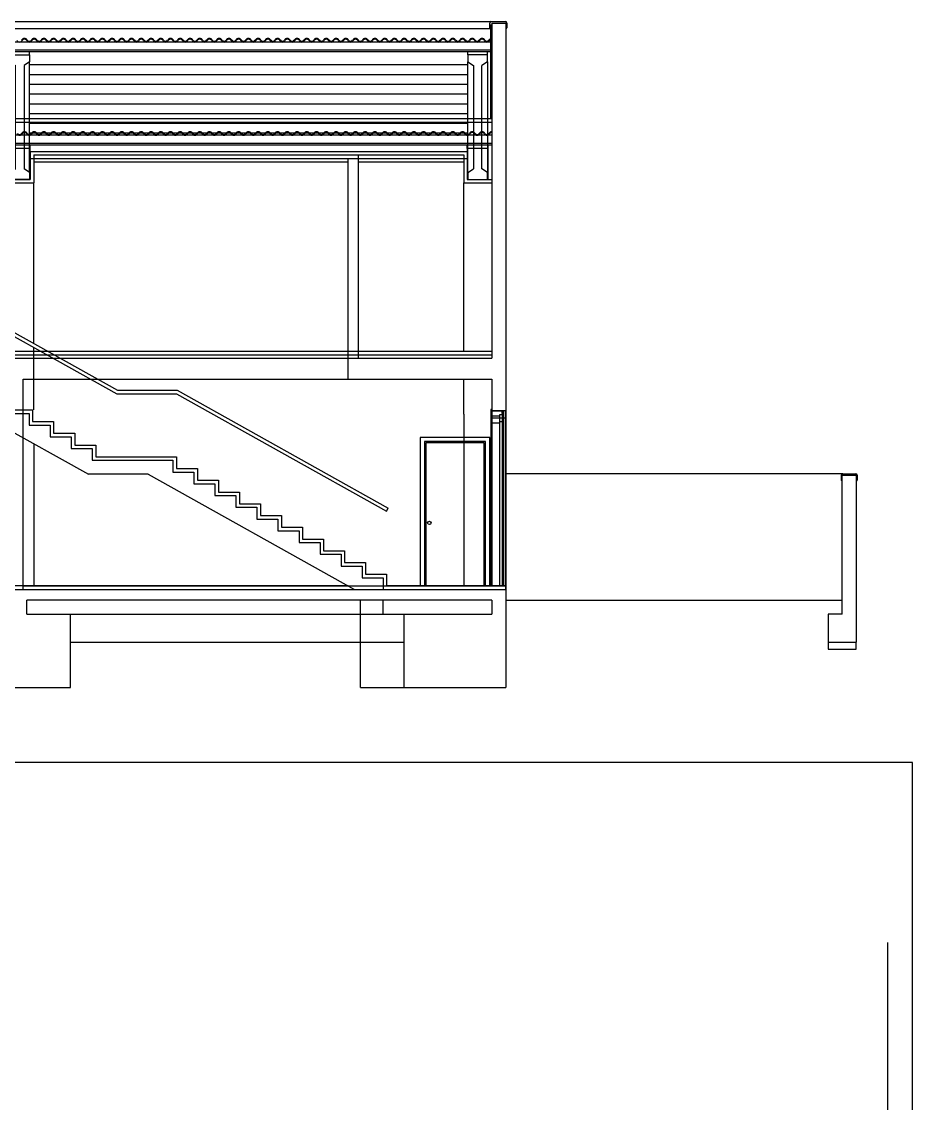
# Model space of a CAD drawing. Extents: x 61.5 to 152.9, y 23.4 to 69.1.
# Drawn here: x 129.58 to 142.29, y 53.63 to 69.06 of the extents above; entities that cross this region are included whole.
import ezdxf

# ---------------------------------------------------------------- set-up
doc = ezdxf.new("R2010")
doc.units = 0
doc.header["$LTSCALE"] = 0.02
doc.layers.get('0').update_dxf_attribs({"linetype": 'CONTINUOUS'})
for name, color, linetype in [('0-SM-AUX', 2, 'CONTINUOUS'), ('EA-1-TR', 7, 'CONTINUOUS'), ('PB-20', 7, 'CONTINUOUS'), ('PB-22', 7, 'CONTINUOUS')]:
    doc.layers.add(name, color=color, linetype=linetype)

# ---------------------------------------------------------------- blocks, each defined once
blk = doc.blocks.new('P80210DF')
at = {"color": 4}
for points in [[(0, 0), (0, 2.12), (-0.99, 2.12), (-0.99, 0)], [(-0.06, 0), (-0.06, 2.06), (-0.93, 2.06), (-0.93, 0)], [(-0.08, 0), (-0.08, 2.04), (-0.91, 2.04), (-0.91, 0)]]:
    blk.add_lwpolyline(points, dxfattribs=at)
blk.add_circle((-0.86, 0.9), 0.025, dxfattribs=at)
blk = doc.blocks.new('Delta19-t')
for p, q in [((-0.14, 1.676), (-0.14, 1.776)), ((-0.14, 1.776), (0.14, 1.776)), ((0.14, 1.776), (0.14, 1.676)), ((-0.14, 1.676), (-0.06, 1.626)), ((-0.06, 0.15), (-0.06, 1.626)), ((0.14, 1.676), (0.06, 1.626)), ((0.06, 1.626), (0.06, 0.15)), ((-0.14, 0.1), (-0.06, 0.15)), ((-0.14, 0), (-0.14, 0.1)), ((0.14, 0), (-0.14, 0)), ((0.14, 0.1), (0.06, 0.15)), ((0.14, 0.1), (0.14, 0))]:
    blk.add_line(p, q)
at = {"color": 4}
for p, q in [((-0.14, 1.676), (-0.14, 0.1)), ((0.14, 0.1), (0.14, 1.676))]:
    blk.add_line(p, q, dxfattribs=at)

msp = doc.modelspace()

# ---------------------------------------------------------------- linework, layer by layer
at = {"layer": '0-SM-AUX'}
msp.add_lwpolyline([(89.519, 23.357), (142.288, 23.357), (142.288, 58.49), (89.519, 58.49)], close=True, dxfattribs=at)
at = {"layer": 'EA-1-TR'}
msp.add_line((141.938, 50.924), (141.938, 55.924), dxfattribs=at)
at = {"layer": 'PB-20', "color": 4}
for p, q in [((96.695, 69.059), (136.281, 69.059)), ((136.261, 68.969), (136.261, 69.039)), ((136.275, 68.816), (136.275, 69.02)), ((136.281, 69.059), (136.482, 69.059)), ((136.502, 69.039), (136.502, 68.969)), ((96.705, 68.959), (136.271, 68.959)), ((136.288, 68.768), (96.688, 68.768)), ((136.288, 68.65), (96.688, 68.65)), ((136.288, 68.628), (96.688, 68.628)), ((129.695, 68.584), (129.695, 68.628)), ((135.948, 68.584), (135.948, 68.628)), ((136.228, 68.584), (136.228, 68.628)), ((129.695, 68.446), (135.948, 68.446)), ((129.695, 68.305), (135.948, 68.305)), ((129.695, 68.167), (135.948, 68.167)), ((129.695, 68.028), (135.948, 68.028)), ((129.695, 67.887), (135.948, 67.887)), ((129.695, 67.748), (135.948, 67.748)), ((129.695, 67.61), (135.948, 67.61)), ((129.695, 67.471), (135.948, 67.471)), ((134.388, 64.358), (134.388, 67.158)), ((135.888, 64.358), (135.888, 66.758)), ((136.273, 63.468), (136.273, 61.008)), ((136.288, 63.433), (136.288, 61.008)), ((136.398, 63.433), (136.398, 61.008)), ((136.438, 63.448), (136.438, 61.008)), ((136.453, 63.468), (136.453, 61.008)), ((136.488, 61.008), (136.488, 63.508)), ((141.294, 62.608), (136.488, 62.608)), ((141.274, 62.588), (141.274, 62.518)), ((141.294, 62.608), (141.482, 62.608)), ((141.502, 62.588), (141.502, 62.518)), ((130.28, 60.608), (135.038, 60.608)), ((130.28, 60.208), (135.038, 60.208))]:
    msp.add_line(p, q, dxfattribs=at)
at = {"layer": 'PB-20'}
for p, q in [((136.288, 69.039), (136.288, 64.258)), ((136.288, 69.039), (136.488, 69.039)), ((136.488, 69.039), (136.488, 63.508)), ((129.705, 67.208), (135.938, 67.208)), ((129.705, 67.208), (129.705, 66.808)), ((129.755, 67.158), (135.888, 67.158)), ((129.755, 67.158), (129.755, 66.758)), ((135.888, 67.158), (135.888, 66.758)), ((135.938, 67.208), (135.938, 66.808)), ((129.355, 66.758), (129.755, 66.758)), ((129.405, 66.808), (129.705, 66.808)), ((135.888, 66.758), (136.288, 66.758)), ((135.938, 66.808), (136.288, 66.808)), ((123.221, 64.358), (136.288, 64.358)), ((123.221, 64.308), (136.288, 64.308)), ((123.221, 64.258), (136.288, 64.258)), ((129.605, 60.958), (129.605, 63.958)), ((129.605, 63.958), (136.288, 63.958)), ((136.288, 63.958), (136.288, 63.508)), ((136.488, 63.508), (136.288, 63.508)), ((141.288, 60.608), (141.288, 62.588)), ((141.288, 62.588), (141.488, 62.588)), ((141.488, 62.588), (141.488, 60.208)), ((129.605, 61.008), (136.488, 61.008)), ((129.605, 60.958), (136.488, 60.958)), ((136.488, 61.008), (136.488, 59.558)), ((136.288, 60.808), (129.655, 60.808)), ((129.655, 60.608), (129.655, 60.808)), ((136.288, 60.808), (136.288, 60.608)), ((136.488, 60.808), (141.288, 60.808)), ((129.655, 60.608), (130.28, 60.608)), ((130.28, 59.558), (130.28, 60.608)), ((135.038, 60.608), (136.288, 60.608)), ((135.038, 59.558), (135.038, 60.608)), ((141.288, 60.608), (141.088, 60.608)), ((141.088, 60.608), (141.088, 60.208)), ((141.088, 60.208), (141.488, 60.208)), ((128.83, 59.558), (130.28, 59.558)), ((135.038, 59.558), (136.488, 59.558))]:
    msp.add_line(p, q, dxfattribs=at)
at = {"layer": 'PB-20', "color": 4}
for points in [[(136.288, 63.468), (136.288, 63.528), (136.273, 63.528), (136.273, 63.468)], [(136.438, 63.448), (136.398, 63.448), (136.398, 63.433), (136.288, 63.433), (136.288, 63.508), (136.438, 63.508)], [(136.438, 63.468), (136.438, 63.508), (136.453, 63.508), (136.453, 63.468)]]:
    msp.add_lwpolyline(points, close=True, dxfattribs=at)
at = {"layer": 'PB-20'}
msp.add_lwpolyline([(141.088, 60.208), (141.088, 60.108), (141.488, 60.108), (141.488, 60.208)], dxfattribs=at)
at = {"layer": 'PB-20', "color": 4}
for centre, radius, start, end in [((136.281, 69.039), 0.02, 90, 180), ((136.482, 69.039), 0.02, 0, 90), ((136.271, 68.969), 0.01, 180, 270), ((136.492, 68.969), 0.01, 270, 360), ((129.552, 68.813), 0.0448, 205.9263, 334.0737), ((129.621, 68.774), 0.0448, 25.9263, 154.0737), ((129.621, 68.773), 0.0356, 34.9312, 145.0688), ((129.691, 68.813), 0.0448, 205.9263, 334.0737), ((129.691, 68.814), 0.0356, 214.9312, 325.0688), ((129.76, 68.774), 0.0448, 25.9263, 154.0737), ((129.76, 68.773), 0.0356, 34.9312, 145.0688), ((129.83, 68.813), 0.0448, 205.9263, 334.0737), ((129.83, 68.814), 0.0356, 214.9312, 325.0688), ((129.899, 68.774), 0.0448, 25.9263, 154.0737), ((129.899, 68.773), 0.0356, 34.9312, 145.0688), ((129.969, 68.813), 0.0448, 205.9263, 334.0737), ((129.969, 68.814), 0.0356, 214.9312, 325.0688), ((130.038, 68.774), 0.0448, 25.9263, 154.0737), ((130.038, 68.773), 0.0356, 34.9312, 145.0688), ((130.108, 68.813), 0.0448, 205.9263, 334.0737), ((130.108, 68.814), 0.0356, 214.9312, 325.0688), ((130.177, 68.774), 0.0448, 25.9263, 154.0737), ((130.177, 68.773), 0.0356, 34.9312, 145.0688), ((130.246, 68.813), 0.0448, 205.9263, 334.0737), ((130.246, 68.814), 0.0356, 214.9312, 325.0688), ((130.316, 68.774), 0.0448, 25.9263, 154.0737), ((130.316, 68.773), 0.0356, 34.9312, 145.0688), ((130.385, 68.813), 0.0448, 205.9263, 334.0737), ((130.385, 68.814), 0.0356, 214.9312, 325.0688), ((130.455, 68.774), 0.0448, 25.9263, 154.0737), ((130.455, 68.773), 0.0356, 34.9312, 145.0688), ((130.524, 68.813), 0.0448, 205.9263, 334.0737), ((130.524, 68.814), 0.0356, 214.9312, 325.0688), ((130.594, 68.774), 0.0448, 25.9263, 154.0737), ((130.594, 68.773), 0.0356, 34.9312, 145.0688), ((130.663, 68.813), 0.0448, 205.9263, 334.0737), ((130.663, 68.814), 0.0356, 214.9312, 325.0688), ((130.733, 68.774), 0.0448, 25.9263, 154.0737), ((130.733, 68.773), 0.0356, 34.9312, 145.0688), ((130.802, 68.813), 0.0448, 205.9263, 334.0737), ((130.802, 68.814), 0.0356, 214.9312, 325.0688), ((130.871, 68.774), 0.0448, 25.9263, 154.0737), ((130.871, 68.773), 0.0356, 34.9312, 145.0688), ((130.941, 68.813), 0.0448, 205.9263, 334.0737), ((130.941, 68.814), 0.0356, 214.9312, 325.0688), ((131.01, 68.774), 0.0448, 25.9263, 154.0737), ((131.01, 68.773), 0.0356, 34.9312, 145.0688), ((131.08, 68.813), 0.0448, 205.9263, 334.0737), ((131.08, 68.814), 0.0356, 214.9312, 325.0688), ((131.149, 68.774), 0.0448, 25.9263, 154.0737), ((131.149, 68.773), 0.0356, 34.9312, 145.0688), ((131.219, 68.813), 0.0448, 205.9263, 334.0737), ((131.219, 68.814), 0.0356, 214.9312, 325.0688), ((131.288, 68.774), 0.0448, 25.9263, 154.0737), ((131.288, 68.773), 0.0356, 34.9312, 145.0688), ((131.358, 68.813), 0.0448, 205.9263, 334.0737), ((131.358, 68.814), 0.0356, 214.9312, 325.0688), ((131.427, 68.774), 0.0448, 25.9263, 154.0737), ((131.427, 68.773), 0.0356, 34.9312, 145.0688), ((131.496, 68.813), 0.0448, 205.9263, 334.0737), ((131.496, 68.814), 0.0356, 214.9312, 325.0688), ((131.566, 68.774), 0.0448, 25.9263, 154.0737), ((131.566, 68.773), 0.0356, 34.9312, 145.0688), ((131.635, 68.813), 0.0448, 205.9263, 334.0737), ((131.635, 68.814), 0.0356, 214.9312, 325.0688), ((131.705, 68.774), 0.0448, 25.9263, 154.0737), ((131.705, 68.773), 0.0356, 34.9312, 145.0688), ((131.774, 68.813), 0.0448, 205.9263, 334.0737), ((131.774, 68.814), 0.0356, 214.9312, 325.0688), ((131.844, 68.774), 0.0448, 25.9263, 154.0737), ((131.844, 68.773), 0.0356, 34.9312, 145.0688), ((131.913, 68.813), 0.0448, 205.9263, 334.0737), ((131.913, 68.814), 0.0356, 214.9312, 325.0688), ((131.983, 68.774), 0.0448, 25.9263, 154.0737), ((131.983, 68.773), 0.0356, 34.9312, 145.0688), ((132.052, 68.813), 0.0448, 205.9263, 334.0737), ((132.052, 68.814), 0.0356, 214.9312, 325.0688), ((132.121, 68.774), 0.0448, 25.9263, 154.0737), ((132.121, 68.773), 0.0356, 34.9312, 145.0688), ((132.191, 68.813), 0.0448, 205.9263, 334.0737), ((132.191, 68.814), 0.0356, 214.9312, 325.0688), ((132.26, 68.774), 0.0448, 25.9263, 154.0737), ((132.26, 68.773), 0.0356, 34.9312, 145.0688), ((132.33, 68.813), 0.0448, 205.9263, 334.0737), ((132.33, 68.814), 0.0356, 214.9312, 325.0688), ((132.399, 68.774), 0.0448, 25.9263, 154.0737), ((132.399, 68.773), 0.0356, 34.9312, 145.0688), ((132.469, 68.813), 0.0448, 205.9263, 334.0737), ((132.469, 68.814), 0.0356, 214.9312, 325.0688), ((132.538, 68.774), 0.0448, 25.9263, 154.0737), ((132.538, 68.773), 0.0356, 34.9312, 145.0688), ((132.608, 68.813), 0.0448, 205.9263, 334.0737), ((132.608, 68.814), 0.0356, 214.9312, 325.0688), ((132.677, 68.774), 0.0448, 25.9263, 154.0737), ((132.677, 68.773), 0.0356, 34.9312, 145.0688), ((132.746, 68.813), 0.0448, 205.9263, 334.0737), ((132.746, 68.814), 0.0356, 214.9312, 325.0688), ((132.816, 68.774), 0.0448, 25.9263, 154.0737), ((132.816, 68.773), 0.0356, 34.9312, 145.0688), ((132.885, 68.813), 0.0448, 205.9263, 334.0737), ((132.885, 68.814), 0.0356, 214.9312, 325.0688), ((132.955, 68.774), 0.0448, 25.9263, 154.0737), ((132.955, 68.773), 0.0356, 34.9312, 145.0688), ((133.024, 68.813), 0.0448, 205.9263, 334.0737), ((133.024, 68.814), 0.0356, 214.9312, 325.0688), ((133.094, 68.774), 0.0448, 25.9263, 154.0737), ((133.094, 68.773), 0.0356, 34.9312, 145.0688), ((133.163, 68.813), 0.0448, 205.9263, 334.0737), ((133.163, 68.814), 0.0356, 214.9312, 325.0688), ((133.233, 68.774), 0.0448, 25.9263, 154.0737), ((133.233, 68.773), 0.0356, 34.9312, 145.0688), ((133.302, 68.813), 0.0448, 205.9263, 334.0737), ((133.302, 68.814), 0.0356, 214.9312, 325.0688), ((133.371, 68.774), 0.0448, 25.9263, 154.0737), ((133.371, 68.773), 0.0356, 34.9312, 145.0688), ((133.441, 68.813), 0.0448, 205.9263, 334.0737), ((133.441, 68.814), 0.0356, 214.9312, 325.0688), ((133.51, 68.774), 0.0448, 25.9263, 154.0737), ((133.51, 68.773), 0.0356, 34.9312, 145.0688), ((133.58, 68.813), 0.0448, 205.9263, 334.0737), ((133.58, 68.814), 0.0356, 214.9312, 325.0688), ((133.649, 68.774), 0.0448, 25.9263, 154.0737), ((133.649, 68.773), 0.0356, 34.9312, 145.0688), ((133.719, 68.813), 0.0448, 205.9263, 334.0737), ((133.719, 68.814), 0.0356, 214.9312, 325.0688), ((133.788, 68.774), 0.0448, 25.9263, 154.0737), ((133.788, 68.773), 0.0356, 34.9312, 145.0688), ((133.858, 68.813), 0.0448, 205.9263, 334.0737), ((133.858, 68.814), 0.0356, 214.9312, 325.0688), ((133.927, 68.774), 0.0448, 25.9263, 154.0737), ((133.927, 68.773), 0.0356, 34.9312, 145.0688), ((133.996, 68.813), 0.0448, 205.9263, 334.0737), ((133.996, 68.814), 0.0356, 214.9312, 325.0688), ((134.066, 68.774), 0.0448, 25.9263, 154.0737), ((134.066, 68.773), 0.0356, 34.9312, 145.0688), ((134.135, 68.813), 0.0448, 205.9263, 334.0737), ((134.135, 68.814), 0.0356, 214.9312, 325.0688), ((134.205, 68.774), 0.0448, 25.9263, 154.0737), ((134.205, 68.773), 0.0356, 34.9312, 145.0688), ((134.274, 68.813), 0.0448, 205.9263, 334.0737), ((134.274, 68.814), 0.0356, 214.9312, 325.0688), ((134.344, 68.774), 0.0448, 25.9263, 154.0737), ((134.344, 68.773), 0.0356, 34.9312, 145.0688), ((134.413, 68.813), 0.0448, 205.9263, 334.0737), ((134.413, 68.814), 0.0356, 214.9312, 325.0688), ((134.483, 68.774), 0.0448, 25.9263, 154.0737), ((134.483, 68.773), 0.0356, 34.9312, 145.0688), ((134.552, 68.813), 0.0448, 205.9263, 334.0737), ((134.552, 68.814), 0.0356, 214.9312, 325.0688), ((134.621, 68.774), 0.0448, 25.9263, 154.0737), ((134.621, 68.773), 0.0356, 34.9312, 145.0688), ((134.691, 68.813), 0.0448, 205.9263, 334.0737), ((134.691, 68.814), 0.0356, 214.9312, 325.0688), ((134.76, 68.774), 0.0448, 25.9263, 154.0737), ((134.76, 68.773), 0.0356, 34.9312, 145.0688), ((134.83, 68.813), 0.0448, 205.9263, 334.0737), ((134.83, 68.814), 0.0356, 214.9312, 325.0688), ((134.899, 68.774), 0.0448, 25.9263, 154.0737), ((134.899, 68.773), 0.0356, 34.9312, 145.0688), ((134.969, 68.813), 0.0448, 205.9263, 334.0737), ((134.969, 68.814), 0.0356, 214.9312, 325.0688), ((135.038, 68.774), 0.0448, 25.9263, 154.0737), ((135.038, 68.773), 0.0356, 34.9312, 145.0688), ((135.108, 68.813), 0.0448, 205.9263, 334.0737), ((135.108, 68.814), 0.0356, 214.9312, 325.0688), ((135.177, 68.774), 0.0448, 25.9263, 154.0737), ((135.177, 68.773), 0.0356, 34.9312, 145.0688), ((135.246, 68.813), 0.0448, 205.9263, 334.0737), ((135.246, 68.814), 0.0356, 214.9312, 325.0688), ((135.316, 68.774), 0.0448, 25.9263, 154.0737), ((135.316, 68.773), 0.0356, 34.9312, 145.0688), ((135.385, 68.813), 0.0448, 205.9263, 334.0737), ((135.385, 68.814), 0.0356, 214.9312, 325.0688), ((135.455, 68.774), 0.0448, 25.9263, 154.0737), ((135.455, 68.773), 0.0356, 34.9312, 145.0688), ((135.524, 68.813), 0.0448, 205.9263, 334.0737), ((135.524, 68.814), 0.0356, 214.9312, 325.0688), ((135.594, 68.774), 0.0448, 25.9263, 154.0737), ((135.594, 68.773), 0.0356, 34.9312, 145.0688), ((135.663, 68.813), 0.0448, 205.9263, 334.0737), ((135.663, 68.814), 0.0356, 214.9312, 325.0688), ((135.732, 68.774), 0.0448, 25.9263, 154.0737), ((135.732, 68.773), 0.0356, 34.9312, 145.0688), ((135.802, 68.813), 0.0448, 205.9263, 334.0737), ((135.802, 68.814), 0.0356, 214.9312, 325.0688), ((135.871, 68.774), 0.0448, 25.9263, 154.0737), ((135.871, 68.773), 0.0356, 34.9312, 145.0688), ((135.941, 68.813), 0.0448, 205.9263, 334.0737), ((135.941, 68.814), 0.0356, 214.9312, 325.0688), ((136.01, 68.774), 0.0448, 25.9263, 154.0737), ((136.01, 68.773), 0.0356, 34.9312, 145.0688), ((136.08, 68.813), 0.0448, 205.9263, 334.0737), ((136.08, 68.814), 0.0356, 214.9312, 325.0688), ((136.149, 68.774), 0.0448, 25.9263, 154.0737), ((136.149, 68.773), 0.0356, 34.9312, 145.0688), ((136.219, 68.813), 0.0448, 205.9263, 334.0737), ((136.219, 68.814), 0.0356, 214.9312, 325.0688), ((136.288, 68.774), 0.0448, 90, 154.0737), ((136.288, 68.773), 0.0356, 90, 145.0688), ((141.294, 62.588), 0.02, 90, 180), ((141.284, 62.518), 0.01, 180, 270), ((141.482, 62.588), 0.02, 0, 90), ((141.492, 62.518), 0.01, 270, 360)]:
    msp.add_arc(centre, radius, start, end, dxfattribs=at)
at = {"layer": 'PB-22', "color": 4}
for p, q in [((96.695, 69.059), (136.281, 69.059)), ((136.261, 68.969), (136.261, 69.039)), ((136.275, 67.671), (136.275, 69.02)), ((136.281, 69.059), (136.482, 69.059)), ((136.502, 69.039), (136.502, 68.969)), ((96.705, 68.959), (136.271, 68.959)), ((136.288, 67.671), (96.688, 67.671)), ((136.288, 67.621), (96.688, 67.621)), ((136.288, 67.437), (96.688, 67.437)), ((136.288, 67.319), (96.688, 67.319)), ((136.288, 67.298), (96.688, 67.298)), ((129.705, 67.249), (129.705, 67.298)), ((135.938, 67.249), (135.938, 67.298)), ((136.238, 67.249), (136.238, 67.298)), ((129.757, 64.468), (129.755, 66.758)), ((135.888, 64.358), (135.888, 66.758)), ((128.262, 65.302), (130.951, 63.801)), ((128.238, 65.258), (130.938, 63.751)), ((129.755, 63.521), (129.757, 64.411)), ((135.888, 63.458), (135.888, 63.958)), ((130.938, 63.751), (131.788, 63.751)), ((130.951, 63.801), (131.801, 63.801)), ((131.788, 63.751), (134.788, 62.076)), ((131.801, 63.801), (134.812, 62.119)), ((135.888, 63.458), (135.888, 61.008)), ((136.273, 63.368), (136.273, 61.008)), ((136.288, 63.333), (136.288, 61.008)), ((136.398, 63.333), (136.398, 61.008)), ((136.438, 63.348), (136.438, 61.008)), ((136.488, 63.408), (136.488, 61.008)), ((129.755, 63.037), (129.755, 61.008)), ((141.294, 62.608), (136.488, 62.608)), ((141.274, 62.588), (141.274, 62.518)), ((141.294, 62.608), (141.482, 62.608)), ((141.502, 62.588), (141.502, 62.518)), ((134.788, 62.076), (134.812, 62.119)), ((130.28, 60.608), (134.416, 60.608)), ((130.28, 60.208), (134.416, 60.208))]:
    msp.add_line(p, q, dxfattribs=at)
at = {"layer": 'PB-22'}
for p, q in [((136.288, 69.039), (136.288, 64.258)), ((136.288, 69.039), (136.488, 69.039)), ((136.488, 69.039), (136.488, 63.408)), ((129.705, 67.108), (135.938, 67.108)), ((129.755, 67.058), (129.755, 66.758)), ((129.755, 67.058), (134.238, 67.058)), ((134.238, 63.958), (134.238, 67.108)), ((134.388, 64.258), (134.388, 67.108)), ((134.388, 67.058), (135.888, 67.058)), ((135.888, 67.058), (135.888, 66.758)), ((129.355, 66.758), (129.755, 66.758)), ((135.888, 66.758), (136.288, 66.758)), ((136.238, 66.808), (136.288, 66.808)), ((134.388, 64.358), (136.288, 64.358)), ((134.388, 64.308), (136.288, 64.308)), ((134.388, 64.258), (136.288, 64.258)), ((128.105, 63.958), (130.536, 62.601)), ((134.238, 63.958), (136.288, 63.958)), ((136.288, 63.958), (136.288, 63.408)), ((129.388, 63.471), (129.688, 63.471)), ((129.438, 63.521), (129.738, 63.521)), ((129.688, 63.471), (129.688, 63.303)), ((129.738, 63.521), (129.738, 63.353)), ((129.688, 63.303), (129.988, 63.303)), ((129.738, 63.353), (130.038, 63.353)), ((129.988, 63.303), (129.988, 63.136)), ((130.038, 63.353), (130.038, 63.186)), ((136.288, 63.408), (136.488, 63.408)), ((129.988, 63.136), (130.288, 63.136)), ((130.038, 63.186), (130.338, 63.186)), ((130.288, 63.136), (130.288, 62.968)), ((130.338, 63.186), (130.338, 63.018)), ((130.288, 62.968), (130.588, 62.968)), ((130.338, 63.018), (130.638, 63.018)), ((130.588, 62.968), (130.588, 62.801)), ((130.638, 63.018), (130.638, 62.851)), ((130.638, 62.851), (131.788, 62.851)), ((131.788, 62.851), (131.788, 62.683)), ((130.588, 62.801), (131.738, 62.801)), ((131.738, 62.801), (131.738, 62.633)), ((131.788, 62.683), (132.088, 62.683)), ((132.088, 62.683), (132.088, 62.516)), ((131.386, 62.601), (130.536, 62.601)), ((131.386, 62.601), (134.328, 60.958)), ((131.738, 62.633), (132.038, 62.633)), ((132.038, 62.633), (132.038, 62.466)), ((132.088, 62.516), (132.388, 62.516)), ((132.388, 62.516), (132.388, 62.348)), ((141.288, 60.608), (141.288, 62.588)), ((141.288, 62.588), (141.488, 62.588)), ((141.488, 62.588), (141.488, 60.208)), ((132.038, 62.466), (132.338, 62.466)), ((132.338, 62.466), (132.338, 62.298)), ((132.388, 62.348), (132.688, 62.348)), ((132.688, 62.348), (132.688, 62.181)), ((132.338, 62.298), (132.638, 62.298)), ((132.638, 62.298), (132.638, 62.131)), ((132.638, 62.131), (132.938, 62.131)), ((132.688, 62.181), (132.988, 62.181)), ((132.938, 62.131), (132.938, 61.963)), ((132.988, 62.181), (132.988, 62.013)), ((132.938, 61.963), (133.238, 61.963)), ((132.988, 62.013), (133.288, 62.013)), ((133.238, 61.963), (133.238, 61.796)), ((133.288, 62.013), (133.288, 61.846)), ((133.238, 61.796), (133.538, 61.796)), ((133.288, 61.846), (133.588, 61.846)), ((133.538, 61.796), (133.538, 61.628)), ((133.588, 61.846), (133.588, 61.678)), ((133.538, 61.628), (133.838, 61.628)), ((133.588, 61.678), (133.888, 61.678)), ((133.838, 61.628), (133.838, 61.461)), ((133.888, 61.678), (133.888, 61.511)), ((133.838, 61.461), (134.138, 61.461)), ((133.888, 61.511), (134.188, 61.511)), ((134.138, 61.461), (134.138, 61.293)), ((134.188, 61.511), (134.188, 61.343)), ((134.138, 61.293), (134.438, 61.293)), ((134.188, 61.343), (134.488, 61.343)), ((134.438, 61.293), (134.438, 61.126)), ((134.488, 61.343), (134.488, 61.176)), ((134.438, 61.126), (134.738, 61.126)), ((134.488, 61.176), (134.788, 61.176)), ((134.738, 61.126), (134.738, 60.958)), ((134.788, 61.176), (134.788, 61.008)), ((134.238, 61.008), (128.088, 61.008)), ((128.088, 60.958), (134.328, 60.958)), ((134.738, 60.958), (136.488, 60.958)), ((136.488, 61.008), (134.788, 61.008)), ((136.488, 60.958), (136.488, 61.008)), ((136.488, 61.008), (136.488, 59.558)), ((134.416, 60.808), (129.655, 60.808)), ((129.655, 60.608), (129.655, 60.808)), ((134.416, 59.558), (134.416, 60.808)), ((136.288, 60.808), (134.738, 60.808)), ((134.738, 60.608), (134.738, 60.808)), ((136.288, 60.808), (136.288, 60.608)), ((136.488, 60.808), (141.288, 60.808)), ((129.655, 60.608), (130.28, 60.608)), ((130.28, 59.558), (130.28, 60.608)), ((134.738, 60.608), (136.288, 60.608)), ((141.088, 60.608), (141.088, 60.208)), ((141.288, 60.608), (141.088, 60.608)), ((141.088, 60.208), (141.488, 60.208)), ((128.83, 59.558), (130.28, 59.558)), ((134.416, 59.558), (136.488, 59.558))]:
    msp.add_line(p, q, dxfattribs=at)
for points in [[(129.405, 67.249), (129.405, 66.808), (129.705, 66.808), (129.705, 67.249)], [(135.938, 67.249), (135.938, 66.808), (136.238, 66.808), (136.238, 67.249)]]:
    msp.add_lwpolyline(points, close=True, dxfattribs=at)
at = {"layer": 'PB-22', "color": 4}
for points in [[(136.288, 63.368), (136.288, 63.428), (136.273, 63.428), (136.273, 63.368)], [(136.438, 63.348), (136.398, 63.348), (136.398, 63.333), (136.288, 63.333), (136.288, 63.408), (136.438, 63.408)]]:
    msp.add_lwpolyline(points, close=True, dxfattribs=at)
at = {"layer": 'PB-22'}
msp.add_lwpolyline([(141.088, 60.208), (141.088, 60.108), (141.488, 60.108), (141.488, 60.208)], dxfattribs=at)
at = {"layer": 'PB-22', "color": 4}
for centre, radius, start, end in [((136.281, 69.039), 0.02, 90, 180), ((136.482, 69.039), 0.02, 0, 90), ((136.271, 68.969), 0.01, 180, 270), ((136.492, 68.969), 0.01, 270, 360), ((129.552, 67.482), 0.0448, 205.9263, 334.0737), ((129.552, 67.483), 0.0356, 214.9312, 325.0688), ((129.621, 67.443), 0.0448, 25.9263, 154.0737), ((129.621, 67.442), 0.0356, 34.9312, 145.0688), ((129.691, 67.482), 0.0448, 205.9263, 334.0737), ((129.691, 67.483), 0.0356, 214.9312, 325.0688), ((129.76, 67.443), 0.0448, 25.9263, 154.0737), ((129.76, 67.442), 0.0356, 34.9312, 145.0688), ((129.83, 67.482), 0.0448, 205.9263, 334.0737), ((129.83, 67.483), 0.0356, 214.9312, 325.0688), ((129.899, 67.443), 0.0448, 25.9263, 154.0737), ((129.899, 67.442), 0.0356, 34.9312, 145.0688), ((129.969, 67.482), 0.0448, 205.9263, 334.0737), ((129.969, 67.483), 0.0356, 214.9312, 325.0688), ((130.038, 67.443), 0.0448, 25.9263, 154.0737), ((130.038, 67.442), 0.0356, 34.9312, 145.0688), ((130.108, 67.482), 0.0448, 205.9263, 334.0737), ((130.108, 67.483), 0.0356, 214.9312, 325.0688), ((130.177, 67.443), 0.0448, 25.9263, 154.0737), ((130.177, 67.442), 0.0356, 34.9312, 145.0688), ((130.246, 67.482), 0.0448, 205.9263, 334.0737), ((130.246, 67.483), 0.0356, 214.9312, 325.0688), ((130.316, 67.443), 0.0448, 25.9263, 154.0737), ((130.316, 67.442), 0.0356, 34.9312, 145.0688), ((130.385, 67.482), 0.0448, 205.9263, 334.0737), ((130.385, 67.483), 0.0356, 214.9312, 325.0688), ((130.455, 67.443), 0.0448, 25.9263, 154.0737), ((130.455, 67.442), 0.0356, 34.9312, 145.0688), ((130.524, 67.482), 0.0448, 205.9263, 334.0737), ((130.524, 67.483), 0.0356, 214.9312, 325.0688), ((130.594, 67.443), 0.0448, 25.9263, 154.0737), ((130.594, 67.442), 0.0356, 34.9312, 145.0688), ((130.663, 67.482), 0.0448, 205.9263, 334.0737), ((130.663, 67.483), 0.0356, 214.9312, 325.0688), ((130.733, 67.443), 0.0448, 25.9263, 154.0737), ((130.733, 67.442), 0.0356, 34.9312, 145.0688), ((130.802, 67.482), 0.0448, 205.9263, 334.0737), ((130.802, 67.483), 0.0356, 214.9312, 325.0688), ((130.871, 67.443), 0.0448, 25.9263, 154.0737), ((130.871, 67.442), 0.0356, 34.9312, 145.0688), ((130.941, 67.482), 0.0448, 205.9263, 334.0737), ((130.941, 67.483), 0.0356, 214.9312, 325.0688), ((131.01, 67.443), 0.0448, 25.9263, 154.0737), ((131.01, 67.442), 0.0356, 34.9312, 145.0688), ((131.08, 67.482), 0.0448, 205.9263, 334.0737), ((131.08, 67.483), 0.0356, 214.9312, 325.0688), ((131.149, 67.443), 0.0448, 25.9263, 154.0737), ((131.149, 67.442), 0.0356, 34.9312, 145.0688), ((131.219, 67.482), 0.0448, 205.9263, 334.0737), ((131.219, 67.483), 0.0356, 214.9312, 325.0688), ((131.288, 67.443), 0.0448, 25.9263, 154.0737), ((131.288, 67.442), 0.0356, 34.9312, 145.0688), ((131.358, 67.482), 0.0448, 205.9263, 334.0737), ((131.358, 67.483), 0.0356, 214.9312, 325.0688), ((131.427, 67.443), 0.0448, 25.9263, 154.0737), ((131.427, 67.442), 0.0356, 34.9312, 145.0688), ((131.496, 67.482), 0.0448, 205.9263, 334.0737), ((131.496, 67.483), 0.0356, 214.9312, 325.0688), ((131.566, 67.443), 0.0448, 25.9263, 154.0737), ((131.566, 67.442), 0.0356, 34.9312, 145.0688), ((131.635, 67.482), 0.0448, 205.9263, 334.0737), ((131.635, 67.483), 0.0356, 214.9312, 325.0688), ((131.705, 67.443), 0.0448, 25.9263, 154.0737), ((131.705, 67.442), 0.0356, 34.9312, 145.0688), ((131.774, 67.482), 0.0448, 205.9263, 334.0737), ((131.774, 67.483), 0.0356, 214.9312, 325.0688), ((131.844, 67.443), 0.0448, 25.9263, 154.0737), ((131.844, 67.442), 0.0356, 34.9312, 145.0688), ((131.913, 67.482), 0.0448, 205.9263, 334.0737), ((131.913, 67.483), 0.0356, 214.9312, 325.0688), ((131.983, 67.443), 0.0448, 25.9263, 154.0737), ((131.983, 67.442), 0.0356, 34.9312, 145.0688), ((132.052, 67.482), 0.0448, 205.9263, 334.0737), ((132.052, 67.483), 0.0356, 214.9312, 325.0688), ((132.121, 67.443), 0.0448, 25.9263, 154.0737), ((132.121, 67.442), 0.0356, 34.9312, 145.0688), ((132.191, 67.482), 0.0448, 205.9263, 334.0737), ((132.191, 67.483), 0.0356, 214.9312, 325.0688), ((132.26, 67.443), 0.0448, 25.9263, 154.0737), ((132.26, 67.442), 0.0356, 34.9312, 145.0688), ((132.33, 67.482), 0.0448, 205.9263, 334.0737), ((132.33, 67.483), 0.0356, 214.9312, 325.0688), ((132.399, 67.443), 0.0448, 25.9263, 154.0737), ((132.399, 67.442), 0.0356, 34.9312, 145.0688), ((132.469, 67.482), 0.0448, 205.9263, 334.0737), ((132.469, 67.483), 0.0356, 214.9312, 325.0688), ((132.538, 67.443), 0.0448, 25.9263, 154.0737), ((132.538, 67.442), 0.0356, 34.9312, 145.0688), ((132.608, 67.482), 0.0448, 205.9263, 334.0737), ((132.608, 67.483), 0.0356, 214.9312, 325.0688), ((132.677, 67.443), 0.0448, 25.9263, 154.0737), ((132.677, 67.442), 0.0356, 34.9312, 145.0688), ((132.746, 67.482), 0.0448, 205.9263, 334.0737), ((132.746, 67.483), 0.0356, 214.9312, 325.0688), ((132.816, 67.443), 0.0448, 25.9263, 154.0737), ((132.816, 67.442), 0.0356, 34.9312, 145.0688), ((132.885, 67.482), 0.0448, 205.9263, 334.0737), ((132.885, 67.483), 0.0356, 214.9312, 325.0688), ((132.955, 67.443), 0.0448, 25.9263, 154.0737), ((132.955, 67.442), 0.0356, 34.9312, 145.0688), ((133.024, 67.482), 0.0448, 205.9263, 334.0737), ((133.024, 67.483), 0.0356, 214.9312, 325.0688), ((133.094, 67.443), 0.0448, 25.9263, 154.0737), ((133.094, 67.442), 0.0356, 34.9312, 145.0688), ((133.163, 67.482), 0.0448, 205.9263, 334.0737), ((133.163, 67.483), 0.0356, 214.9312, 325.0688), ((133.233, 67.443), 0.0448, 25.9263, 154.0737), ((133.233, 67.442), 0.0356, 34.9312, 145.0688), ((133.302, 67.482), 0.0448, 205.9263, 334.0737), ((133.302, 67.483), 0.0356, 214.9312, 325.0688), ((133.371, 67.443), 0.0448, 25.9263, 154.0737), ((133.371, 67.442), 0.0356, 34.9312, 145.0688), ((133.441, 67.482), 0.0448, 205.9263, 334.0737), ((133.441, 67.483), 0.0356, 214.9312, 325.0688), ((133.51, 67.443), 0.0448, 25.9263, 154.0737), ((133.51, 67.442), 0.0356, 34.9312, 145.0688), ((133.58, 67.482), 0.0448, 205.9263, 334.0737), ((133.58, 67.483), 0.0356, 214.9312, 325.0688), ((133.649, 67.443), 0.0448, 25.9263, 154.0737), ((133.649, 67.442), 0.0356, 34.9312, 145.0688), ((133.719, 67.482), 0.0448, 205.9263, 334.0737), ((133.719, 67.483), 0.0356, 214.9312, 325.0688), ((133.788, 67.443), 0.0448, 25.9263, 154.0737), ((133.788, 67.442), 0.0356, 34.9312, 145.0688), ((133.858, 67.482), 0.0448, 205.9263, 334.0737), ((133.858, 67.483), 0.0356, 214.9312, 325.0688), ((133.927, 67.443), 0.0448, 25.9263, 154.0737), ((133.927, 67.442), 0.0356, 34.9312, 145.0688), ((133.996, 67.482), 0.0448, 205.9263, 334.0737), ((133.996, 67.483), 0.0356, 214.9312, 325.0688), ((134.066, 67.443), 0.0448, 25.9263, 154.0737), ((134.066, 67.442), 0.0356, 34.9312, 145.0688), ((134.135, 67.482), 0.0448, 205.9263, 334.0737), ((134.135, 67.483), 0.0356, 214.9312, 325.0688), ((134.205, 67.443), 0.0448, 25.9263, 154.0737), ((134.205, 67.442), 0.0356, 34.9312, 145.0688), ((134.274, 67.482), 0.0448, 205.9263, 334.0737), ((134.274, 67.483), 0.0356, 214.9312, 325.0688), ((134.344, 67.443), 0.0448, 25.9263, 154.0737), ((134.344, 67.442), 0.0356, 34.9312, 145.0688), ((134.413, 67.482), 0.0448, 205.9263, 334.0737), ((134.413, 67.483), 0.0356, 214.9312, 325.0688), ((134.483, 67.443), 0.0448, 25.9263, 154.0737), ((134.483, 67.442), 0.0356, 34.9312, 145.0688), ((134.552, 67.482), 0.0448, 205.9263, 334.0737), ((134.552, 67.483), 0.0356, 214.9312, 325.0688), ((134.621, 67.443), 0.0448, 25.9263, 154.0737), ((134.621, 67.442), 0.0356, 34.9312, 145.0688), ((134.691, 67.482), 0.0448, 205.9263, 334.0737), ((134.691, 67.483), 0.0356, 214.9312, 325.0688), ((134.76, 67.443), 0.0448, 25.9263, 154.0737), ((134.76, 67.442), 0.0356, 34.9312, 145.0688), ((134.83, 67.482), 0.0448, 205.9263, 334.0737), ((134.83, 67.483), 0.0356, 214.9312, 325.0688), ((134.899, 67.443), 0.0448, 25.9263, 154.0737), ((134.899, 67.442), 0.0356, 34.9312, 145.0688), ((134.969, 67.482), 0.0448, 205.9263, 334.0737), ((134.969, 67.483), 0.0356, 214.9312, 325.0688), ((135.038, 67.443), 0.0448, 25.9263, 154.0737), ((135.038, 67.442), 0.0356, 34.9312, 145.0688), ((135.108, 67.482), 0.0448, 205.9263, 334.0737), ((135.108, 67.483), 0.0356, 214.9312, 325.0688), ((135.177, 67.443), 0.0448, 25.9263, 154.0737), ((135.177, 67.442), 0.0356, 34.9312, 145.0688), ((135.246, 67.482), 0.0448, 205.9263, 334.0737), ((135.246, 67.483), 0.0356, 214.9312, 325.0688), ((135.316, 67.443), 0.0448, 25.9263, 154.0737), ((135.316, 67.442), 0.0356, 34.9312, 145.0688), ((135.385, 67.482), 0.0448, 205.9263, 334.0737), ((135.385, 67.483), 0.0356, 214.9312, 325.0688), ((135.455, 67.443), 0.0448, 25.9263, 154.0737), ((135.455, 67.442), 0.0356, 34.9312, 145.0688), ((135.524, 67.482), 0.0448, 205.9263, 334.0737), ((135.524, 67.483), 0.0356, 214.9312, 325.0688), ((135.594, 67.443), 0.0448, 25.9263, 154.0737), ((135.594, 67.442), 0.0356, 34.9312, 145.0688), ((135.663, 67.482), 0.0448, 205.9263, 334.0737), ((135.663, 67.483), 0.0356, 214.9312, 325.0688), ((135.732, 67.443), 0.0448, 25.9263, 154.0737), ((135.732, 67.442), 0.0356, 34.9312, 145.0688), ((135.802, 67.482), 0.0448, 205.9263, 334.0737), ((135.802, 67.483), 0.0356, 214.9312, 325.0688), ((135.871, 67.443), 0.0448, 25.9263, 154.0737), ((135.871, 67.442), 0.0356, 34.9312, 145.0688), ((135.941, 67.482), 0.0448, 205.9263, 334.0737), ((135.941, 67.483), 0.0356, 214.9312, 325.0688), ((136.01, 67.443), 0.0448, 25.9263, 154.0737), ((136.01, 67.442), 0.0356, 34.9312, 145.0688), ((136.08, 67.482), 0.0448, 205.9263, 334.0737), ((136.08, 67.483), 0.0356, 214.9312, 325.0688), ((136.149, 67.443), 0.0448, 25.9263, 154.0737), ((136.149, 67.442), 0.0356, 34.9312, 145.0688), ((136.219, 67.482), 0.0448, 205.9263, 334.0737), ((136.219, 67.483), 0.0356, 214.9312, 325.0688), ((136.288, 67.443), 0.0448, 90, 154.0737), ((136.288, 67.442), 0.0356, 90, 145.0688), ((141.294, 62.588), 0.02, 90, 180), ((141.284, 62.518), 0.01, 180, 270), ((141.482, 62.588), 0.02, 0, 90), ((141.492, 62.518), 0.01, 270, 360)]:
    msp.add_arc(centre, radius, start, end, dxfattribs=at)

# ---------------------------------------------------------------- block references
at = {"layer": 'PB-20'}
for name, p in [('Delta19-t', (129.555, 66.808)), ('P80210DF', (136.258, 61.008))]:
    msp.add_blockref(name, p, dxfattribs=at)
at = {"layer": 'PB-20', "xscale": -1}
msp.add_blockref('Delta19-t', (136.088, 66.808), dxfattribs=at)

doc.saveas('drawing.dxf')
